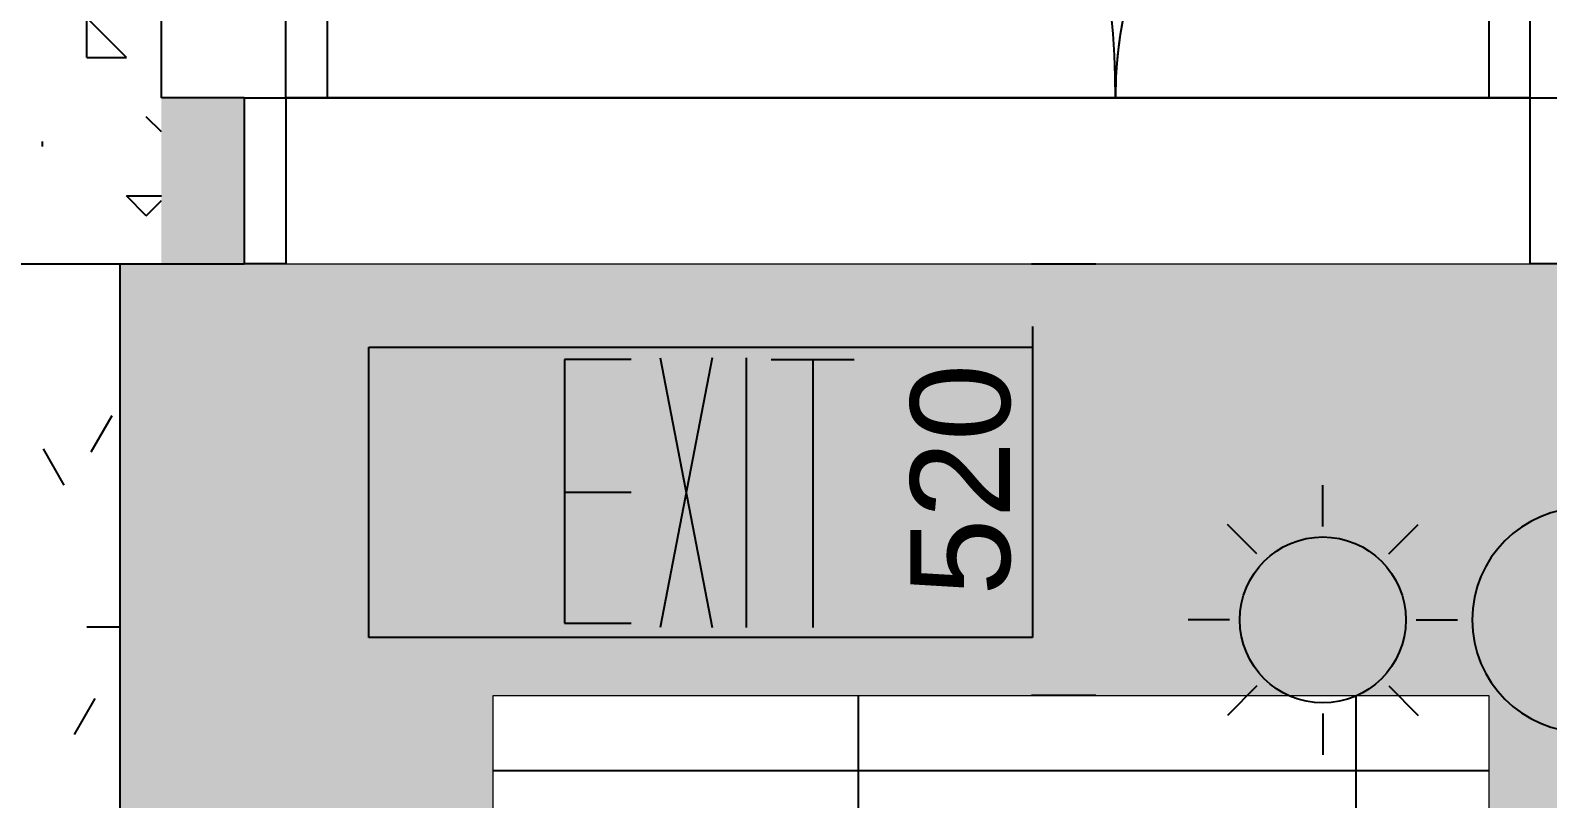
# Model space of a CAD drawing. Header units: millimetres. Extents: x -92759 to 184353, y -15225 to 86714.
# Drawn here: x 72843 to 74672, y 74117 to 75042 of the extents above; entities that cross this region are included whole.
import ezdxf

# ---------------------------------------------------------------- set-up
doc = ezdxf.new("R2010")
doc.units = ezdxf.units.MM
doc.layers.get('Defpoints').update_dxf_attribs({"color": 8})
for name, color, linetype in [('0-1', 9, 'Continuous'), ('A-_DOOR----_E-1', 8, 'Continuous'), ('A-_FLOR----_E', 8, 'Continuous'), ('A-_FURT----_E-1', 8, 'Continuous'), ('A-_WALL----_E', 8, 'Continuous'), ('A-_WALL----_H-1', 9, 'Continuous'), ('A-_WALLPRTN_E', 8, 'Continuous'), ('A-PATT-CONC', 8, 'Continuous'), ('S-_STRC----_E', 8, 'Continuous')]:
    doc.layers.add(name, color=color, linetype=linetype)
for name, color, linetype, true_color in [('A-_DETA----_ED-2', 1, 'Continuous', 0xff0000), ('E-_FIREALAM_E-1', 1, 'Continuous', 0xff0000), ('E-_LIGT----_E', 1, 'Continuous', 0xff0000)]:
    doc.layers.add(name, color=color, linetype=linetype, true_color=true_color)
doc.layers.add('HFI 9MM FPB', color=94, linetype='Continuous', lineweight=5)
doc.styles.add('Arial', font='arial.ttf')
doc.dimstyles.new('Home Fibre 02', dxfattribs={"dimscale": 0, "dimtxt": 120, "dimasz": 75, "dimexe": 1.25, "dimexo": 0.625, "dimgap": 25, "dimtad": 1, "dimtoh": 1, "dimdec": 0, "dimtxsty": 'Arial', "dimcen": 2.5, "dimadec": 0, "dimazin": 0, "dimtfac": 1, "dimtdec": 0, "dimtmove": 0, "dimatfit": 3, "dimfxl": 3, "dimarcsym": 0})
pattern_1 = [(0, (-11670.95, 40338.3), (381, 381), [47.625, -333.375]), (90, (-11670.95, 40338.3), (-381, 381), [47.625, -333.375]), (135, (-11623.33, 40338.3), (-381.0004, 3e-14), [67.352, -471.463]), (0, (-11623.33, 40552.6), (381, 381), [47.625, -333.375]), (45, (-11599.5, 40528.8), (0, 381.0004), [33.676, -505.139]), (135, (-11599.5, 40528.8), (-381.0004, 3e-14), [33.676, -505.139]), (0, (-11480.45, 40647.85), (381, 381), [67.352, -313.648]), (45, (-11480.45, 40647.85), (0, 381.0004), [47.625, -491.19]), (135, (-11413.1, 40647.85), (-381.0004, 3e-14), [47.625, -491.19]), (90, (-11409, 40433.54), (-381, 381), [47.625, -333.375]), (45, (-11409, 40433.54), (0, 381.0004), [33.676, -505.139]), (135, (-11385.2, 40457.35), (-381.0004, 3e-14), [33.676, -505.139]), (0, (-11623.33, 40433.54), (381, 381), [23.812, -319.087]), (0, (-11337.58, 40528.8), (381, 381), [23.812, -319.087]), (90, (-11456.64, 40576.4), (-381, 381), [23.812, -319.087]), (135, (-11409, 40362.1), (-381.0004, 3e-14), [33.676, -505.139]), (135, (-11575.7, 40624.04), (-381.0004, 3e-14), [33.676, -505.139]), (45, (-11492.36, 40463.3), (0, 381.0004), [33.676, -505.139]), (90, (-11540, 40385.9), (-381, 381), [5.953, -375.047]), (90, (-11522.12, 40546.65), (-381, 381), [5.953, -375.047]), (90, (-11343.53, 40612.13), (-381, 381), [5.953, -375.047]), (90, (-11337.58, 40409.73), (-381, 381), [5.953, -375.047])]

# ---------------------------------------------------------------- blocks, each defined once
blk = doc.blocks.new('IDA - F - DoubleUnbalanced - Swing - VP - 1600L X 2200H - FTD-02-VP-10488856-BLK8_RHH_2ND STOREY PLAN')
at = {"layer": 'A-_DOOR----_E-1'}
for p, q in [((-550, 100), (-500, 100)), ((-500, 100), (-500, -100)), ((1000, 100), (1050, 100)), ((1000, -100), (1000, 100)), ((-500, -100), (-550, -100)), ((-500, -100), (-500, -600)), ((-450, -100), (-500, -100)), ((-450, -600), (-450, -100)), ((950, -100), (1000, -100)), ((950, -1100), (950, -100)), ((1000, -100), (1000, -1100)), ((1050, -100), (1000, -100)), ((-450, -300), (-500, -300)), ((-450, -325), (-500, -325)), ((-475, -425), (-475, -325)), ((-450, -425), (-500, -425)), ((-450, -450), (-500, -450)), ((-500, -600), (-450, -600)), ((950, -800), (1000, -800)), ((950, -825), (1000, -825)), ((975, -925), (975, -825)), ((950, -925), (1000, -925)), ((950, -950), (1000, -950)), ((1000, -1100), (950, -1100))]:
    blk.add_line(p, q, dxfattribs=at)
for centre, radius, start, end in [((-500, -100), 500, 270, 0), ((-500, -100), 500, 270, 360), ((1000, -100), 1000, 180, 270), ((1000, -100), 1000, 180, 270)]:
    blk.add_arc(centre, radius, start, end, dxfattribs=at)
blk = doc.blocks.new('IDA - Exit Sign - IDA - Exit Sign - One Side-7541936-BLK8_RHH_2ND STOREY PLAN')
at = {"layer": 'A-_DETA----_ED-2'}
for p, q in [((-163.9, -115.1), (-163.9, -432.5)), ((-83.9, -115.1), (-163.9, -115.1)), ((-48.9, -112.8), (14, -437.8)), ((14, -112.8), (-48.9, -437.8)), ((55.1, -112.8), (55.1, -437.8)), ((185.1, -115.3), (85.1, -115.3)), ((135.1, -115.3), (135.1, -437.8)), ((-83.9, -275), (-163.9, -275)), ((-163.9, -432.5), (-83.9, -432.5))]:
    blk.add_line(p, q, dxfattribs=at)
at = {"layer": 'E-_LIGT----_E'}
for p, q in [((-400, -450), (-400, -100)), ((-400, -100), (400, -100)), ((400, -100), (400, -450)), ((400, -450), (-400, -450))]:
    blk.add_line(p, q, dxfattribs=at)
blk = doc.blocks.new('IDA - Fire Alarm Bell - IDA - Fire Alarm Bell-7685590-BLK8_RHH_2ND STOREY PLAN')
at = {"layer": 'A-_DETA----_ED-2'}
for p, q in [((-45, -350), (-135, -350)), ((-45, -350), (-45, -485)), ((45, -350), (135, -350)), ((45, -350), (45, -485)), ((-135, -485), (135, -485))]:
    blk.add_line(p, q, dxfattribs=at)
blk.add_arc((0, -485), 135, 180, 360, dxfattribs=at)
blk = doc.blocks.new('IDA - Strobe Light - IDA - Strobe Light-8808757-BLK8_RHH_2ND STOREY PLAN')
at = {"layer": 'A-_DETA----_ED-2'}
for p, q in [((0, 912.5), (0, 962.5)), ((-79.5, 879.5), (-114.9, 914.9)), ((79.5, 879.5), (114.9, 914.9)), ((-112.5, 800), (-162.5, 800)), ((112.5, 800), (162.5, 800)), ((-79.5, 720.5), (-114.9, 685.1)), ((79.5, 720.5), (114.9, 685.1)), ((0, 687.5), (0, 637.5))]:
    blk.add_line(p, q, dxfattribs=at)
blk.add_circle((0, 800), 100, dxfattribs=at)
blk = doc.blocks.new('A$C3019c3af')
at = {"layer": 'A-_WALL----_H-1'}
h = blk.add_hatch(dxfattribs=at)
h.set_pattern_fill('FP_9', color=256, style=0, pattern_type=2)
h.set_pattern_definition(pattern_1)
h.paths.add_polyline_path([(-9750, 42020), (-9700, 42020), (-9700, 46000), (-9900, 46000), (-9900, 42020)])
h = blk.add_hatch(dxfattribs=at)
h.set_pattern_fill('FP_9', color=256, style=0, pattern_type=2)
h.set_pattern_definition(pattern_1)
h.paths.add_polyline_path([(-9700, 42020), (-9600, 42020), (-9600, 42220), (-9700, 42220), (-9700, 42120)])
h.paths.add_polyline_path([(-5752.4, 42020), (900, 42020), (900, 42220), (-8000, 42220), (-8000, 42020), (-7337.5, 42020)])
h = blk.add_hatch(dxfattribs=at)
h.set_pattern_fill('FP_8', color=256, style=0, pattern_type=2)
h.set_pattern_definition([(0, (-11670.95, 40338.29), (609.6, 152.4), [50.292, -406.908, 50.292, -406.908, -2438.4]), (0, (-11670.95, 40338.29), (609.6, 152.4), [-914.4, 50.292, -864.108, 50.292, -406.908, -1066.8]), (0, (-11670.95, 40338.29), (609.6, 152.4), [-2286, 50.292, -254.508, 50.292, -711.708]), (120, (-11442.35, 40414.49), (-436.782, 451.729), [50.292, -406.908, 50.292, -406.908, -2438.4]), (120, (-11442.35, 40414.49), (-436.782, 451.729), [-914.4, 50.292, -864.108, 50.292, -406.908, -1066.8]), (120, (-11442.35, 40414.49), (-436.782, 451.729), [-2286, 50.292, -254.508, 50.292, -711.708]), (240, (-11366.15, 40719.29), (-172.818, -604.129), [50.292, -406.908, 50.292, -406.908, -2438.4]), (240, (-11366.15, 40719.29), (-172.818, -604.129), [-914.4, 50.292, -864.108, 50.292, -406.908, -1066.8]), (240, (-11366.15, 40719.29), (-172.818, -604.129), [-2286, 50.292, -254.508, 50.292, -711.708])])
h.paths.add_polyline_path([(-9750, 39700), (-9750, 42020), (-9900, 42020), (-9900, 39700)])
at = {"layer": 'A-_FLOR----_E'}
blk.add_line((-8050, 42220), (-9550, 42220), dxfattribs=at)
at = {"layer": 'A-_WALL----_E'}
for p, q in [((-9700, 42220), (-9700, 46000)), ((-9600, 42220), (-9700, 42220)), ((-9600, 42220), (-9600, 42020)), ((-9900, 42020), (-9600, 42020))]:
    blk.add_line(p, q, dxfattribs=at)
at = {"layer": 'A-_WALLPRTN_E'}
blk.add_line((-9750, 42020), (-9750, 39700), dxfattribs=at)
at = {"layer": 'S-_STRC----_E'}
blk.add_line((-9550, 42220), (-8050, 42220), dxfattribs=at)
at = {"layer": 'A-_DOOR----_E-1', "rotation": 180}
blk.add_blockref('IDA - F - DoubleUnbalanced - Swing - VP - 1600L X 2200H - FTD-02-VP-10488856-BLK8_RHH_2ND STOREY PLAN', (-8550, 42120), dxfattribs=at)
at = {"layer": 'A-_FURT----_E-1'}
blk.add_blockref('IDA - Exit Sign - IDA - Exit Sign - One Side-7541936-BLK8_RHH_2ND STOREY PLAN', (-9050, 42019.6), dxfattribs=at)
at = {"layer": 'E-_FIREALAM_E-1'}
for name, rotation in [('IDA - Strobe Light - IDA - Strobe Light-8808757-BLK8_RHH_2ND STOREY PLAN', 89.99999999999868), ('IDA - Fire Alarm Bell - IDA - Fire Alarm Bell-7685590-BLK8_RHH_2ND STOREY PLAN', 270.0000000000001)]:
    blk.add_blockref(name, (-7500, 41590.9), dxfattribs=dict(at, rotation=rotation))
blk = doc.blocks.new('*D818')
at = {"layer": 'Defpoints', "color": 0, "transparency": 16777216}
for p in [(-378490.9, -145557.7), (-378568.1, -146077.3), (-378490.9, -146077.3)]:
    blk.add_point(p, dxfattribs=at)
at = {"layer": 'HFI 9MM FPB', "color": 0, "lineweight": -2, "transparency": 16777216}
for p, q in [((-378491.5, -145557.7), (-378569.3, -145557.7)), ((-378568.1, -145632.7), (-378568.1, -146002.3)), ((-378491.5, -146077.3), (-378569.3, -146077.3))]:
    blk.add_line(p, q, dxfattribs=at)
at = {"layer": 'HFI 9MM FPB', "color": 0, "transparency": 16777216}
for points in [[(-378580.6, -145632.7), (-378555.6, -145632.7), (-378568.1, -145557.7)], [(-378580.6, -146002.3), (-378555.6, -146002.3), (-378568.1, -146077.3)]]:
    blk.add_solid(points, dxfattribs=at)
at = {"layer": 'HFI 9MM FPB', "color": 0, "transparency": 16777216, "insert": (-378654.3, -145817.5), "char_height": 120, "attachment_point": 5, "rotation": 90, "style": 'Arial'}
blk.add_mtext('520', dxfattribs=at)
blk = doc.blocks.new('RCP_B8L2')
at = {"layer": 'A-PATT-CONC'}
h = blk.add_hatch(dxfattribs=at)
h.set_pattern_fill('ANSI37', color=256, scale=189, angle=45)
h.set_pattern_definition([(90, (-397818.07, -146677.3), (-600.075, 0), []), (180, (-397818.07, -146677.3), (-6e-14, -600.075), [])])
h.paths.add_polyline_path([(-379218.1, -147877.3), (-379218.1, -146077.3), (-378018.1, -146077.3), (-378018.1, -147877.3), (-369818.1, -147877.3), (-369818.1, -149677.3), (-397818.1, -149677.3), (-397818.1, -147877.3), (-397818.1, -146677.3), (-396618.1, -146677.3), (-395418.1, -146677.3), (-395418.1, -147877.3)])
at = {"layer": 'HFI 9MM FPB'}
h = blk.add_hatch(dxfattribs=at)
h.set_pattern_fill('ANSI33', color=256, scale=50)
h.set_pattern_definition([(45, (-381589.02, -647239), (-224.5064, 224.5064), []), (45, (-381364.5, -647239), (-224.5064, 224.5064), [158.75, -79.375])])
h.paths.add_polyline_path([(-397818.1, -145727.3), (-400118.1, -145727.3), (-400118.1, -175677.3), (-397818.1, -175677.3), (-397818.1, -149677.3), (-369818.1, -149677.3), (-369818.1, -175677.3), (-400118.1, -175677.3), (-400118.1, -180477.3), (-377418.1, -180477.3), (-377418.1, -194177.3), (-377868.1, -194177.3), (-377868.1, -197377.3), (-373818.1, -197377.3), (-373818.1, -196977.3), (-373218.1, -196977.3), (-373218.1, -197377.3), (-372328.1, -197377.3), (-372328.1, -187777.3), (-373518.1, -187777.3), (-373518.1, -183977.3), (-369718.1, -183977.3), (-369718.1, -184377.3), (-367302.1, -184377.3), (-367302.1, -183227.3), (-367418.1, -183227.3), (-367418.1, -174577.3), (-365018.1, -174577.3), (-365018.1, -174045.3), (-364918.1, -174045.3), (-364918.1, -173009.3), (-365018.1, -173009.3), (-365018.1, -172877.3), (-367418.1, -172877.3), (-367418.1, -161227.3), (-365818.1, -161227.3), (-365818.1, -161927.3), (-362518.1, -161927.3), (-362518.1, -160193), (-362518.1, -159277.3), (-362718.1, -159277.3), (-362718.1, -157677.3), (-364168.1, -157677.3), (-364168.1, -158127.3), (-364455.6, -158127.3), (-365318.1, -158127.3), (-365318.1, -158827.3), (-366818.1, -158827.3), (-366818.1, -159277.3), (-367418.1, -159277.3), (-367418.1, -145307.3), (-369018.1, -145307.3), (-369018.1, -145557.3), (-369818.1, -145557.3), (-369818.1, -147877.3), (-377418.1, -147877.3), (-377418.1, -145557.7), (-379668.1, -145557.7), (-379668.1, -147877.3), (-394868.1, -147877.3), (-394868.1, -146527.3), (-397818.1, -146527.3)])
h.paths.add_polyline_path([(-399868.1, -146002.3), (-398068.1, -146002.3), (-398068.1, -175402.3), (-399868.1, -175402.3)], flags=16)
h.paths.add_polyline_path([(-379218.1, -147877.3), (-379218.1, -146077.3), (-378018.1, -146077.3), (-378018.1, -147877.3), (-369818.1, -147877.3), (-369818.1, -149677.3), (-397818.1, -149677.3), (-397818.1, -147877.3), (-397818.1, -146677.3), (-396618.1, -146677.3), (-395418.1, -146677.3), (-395418.1, -147877.3)], flags=16)
h.paths.add_polyline_path([(-369518.1, -175677.3), (-367718.1, -175677.3), (-367718.1, -145677.3), (-369518.1, -145677.3)], flags=16)
h.paths.add_polyline_path([(-366468.1, -159177.3), (-366468.1, -160977.3), (-365268.1, -160977.3), (-365268.1, -161577.3), (-362868.1, -161577.3), (-362868.1, -159177.3)], flags=16)
h.paths.add_polyline_path([(-376718.1, -196977.3), (-373718.1, -196977.3), (-373718.1, -187977.3), (-373718.1, -187977.3), (-373718.1, -183777.3), (-367718.1, -183777.3), (-367718.1, -175977.3), (-399518.1, -175977.3), (-399518.1, -180177.3), (-376718.1, -180177.3)], flags=16)
blk.add_lwpolyline([(-367418.1, -159277.3), (-367418.1, -145307.3), (-369018.1, -145307.3), (-369018.1, -145557.3), (-369818.1, -145557.3), (-369818.1, -147877.3), (-377418.1, -147877.3), (-377418.1, -145557.7), (-379668.1, -145557.7), (-379668.1, -147877.3), (-394868.1, -147877.3)], dxfattribs=at)
blk.add_lwpolyline([(-379218.1, -147877.3), (-379218.1, -146077.3), (-378018.1, -146077.3), (-378018.1, -147877.3), (-369818.1, -147877.3), (-369818.1, -149677.3), (-397818.1, -149677.3), (-397818.1, -147877.3), (-397818.1, -146677.3), (-396618.1, -146677.3), (-395418.1, -146677.3), (-395418.1, -147877.3)], close=True, dxfattribs=at)
dim = blk.add_linear_dim(base=(-378568.1, -146077.3), p1=(-378490.9, -145557.7), p2=(-378490.9, -146077.3), angle=90, dimstyle='Home Fibre 02', override={"dimscale": 1}, dxfattribs=at)
dim.commit()
dim.dimension.update_dxf_attribs({"geometry": '*D818', "text_midpoint": (-378654.3, -145817.5)})

msp = doc.modelspace()

# ---------------------------------------------------------------- block references
at = {"layer": '0-1'}
msp.add_blockref('A$C3019c3af', (82701.1, 32741.2), dxfattribs=at)
at = {"layer": 'A-PATT-CONC'}
msp.add_blockref('RCP_B8L2', (452619.1, 220318.5), dxfattribs=at)

doc.saveas('drawing.dxf')
